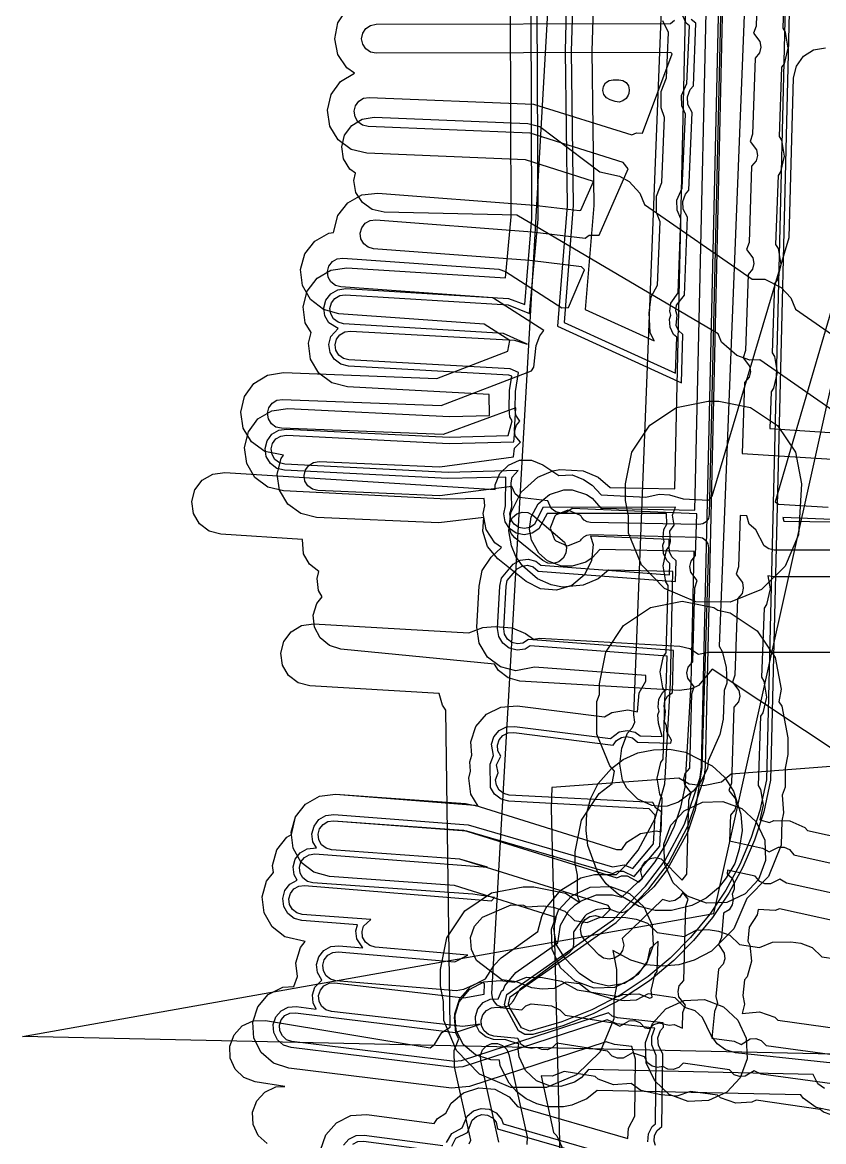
# Model space of a CAD drawing. Header units: metres. Extents: x -3943 to -3664, y 4962 to 6622.
# Drawn here: x -3847 to -3808.2, y 4997.7 to 5051.8 of the extents above; entities that cross this region are included whole.
import ezdxf

# ---------------------------------------------------------------- set-up
doc = ezdxf.new("R2010")
doc.units = ezdxf.units.M
for name, color, linetype in [('AI_GREENING_ALLOWED_ZONE', 4, 'Continuous'), ('AI_GREENING_EXCLUSIONS', 1, 'Continuous'), ('AI_GREENING_LAWN', 82, 'Continuous')]:
    doc.layers.add(name, color=color, linetype=linetype)

msp = doc.modelspace()

# ---------------------------------------------------------------- linework, layer by layer
at = {"layer": 'AI_GREENING_ALLOWED_ZONE'}
msp.add_lwpolyline([(-3818.523, 5048.032), (-3818.698, 5048.13), (-3818.821, 5048.289), (-3818.871, 5048.483), (-3818.841, 5048.681), (-3818.735, 5048.852), (-3818.571, 5048.967), (-3818.374, 5049.009), (-3818.091, 5049.01), (-3817.902, 5048.974), (-3817.741, 5048.87), (-3817.631, 5048.712), (-3817.589, 5048.525), (-3817.62, 5048.335), (-3817.65, 5048.254), (-3817.749, 5048.092), (-3817.9, 5047.979), (-3818.082, 5047.93), (-3818.27, 5047.952), (-3818.523, 5048.032)], close=True, dxfattribs=at)
at = {"layer": 'AI_GREENING_EXCLUSIONS'}
for points in [[(-3808.536, 5106.639), (-3810.753, 5015.139), (-3811.082, 5013.596), (-3811.524, 5012.23), (-3812.089, 5010.918), (-3812.773, 5009.667), (-3813.572, 5008.485), (-3814.479, 5007.381), (-3815.441, 5006.407), (-3816.612, 5005.429), (-3817.936, 5004.564), (-3819.335, 5003.836), (-3820.8, 5003.249), (-3822.251, 5002.824), (-3822.654, 5002.827), (-3822.951, 5003.01), (-3823.633, 5004.265), (-3823.519, 5004.759), (-3818.357, 5008.4), (-3816.801, 5010.001), (-3815.867, 5011.23), (-3815.867, 5011.23), (-3814.921, 5013.011), (-3814.164, 5015.266), (-3814.098, 5015.791), (-3812.051, 5106.153)], [(-3808.736, 5106.644), (-3810.953, 5015.144), (-3811.272, 5013.657), (-3811.691, 5012.353), (-3812.244, 5011.056), (-3812.915, 5009.818), (-3813.699, 5008.649), (-3814.621, 5007.521), (-3815.618, 5006.515), (-3816.676, 5005.63), (-3818.029, 5004.741), (-3819.41, 5004.021), (-3820.856, 5003.441), (-3822.409, 5002.997), (-3822.807, 5003.148), (-3823.375, 5004.12), (-3823.435, 5004.294), (-3823.354, 5004.647), (-3818.23, 5008.244), (-3816.65, 5009.87), (-3816.65, 5009.87), (-3815.698, 5011.121), (-3814.737, 5012.931), (-3813.967, 5015.222), (-3813.899, 5015.776), (-3811.85, 5106.172)], [(-3807.782, 4999.134), (-3808.543, 4999.303), (-3809.183, 4999.75), (-3809.289, 4999.917), (-3819.14, 5000.13), (-3819.645, 4999.715), (-3820.368, 4999.412), (-3820.767, 4999.336), (-3821.529, 4999.34), (-3822.073, 4999.478), (-3822.578, 4999.718), (-3823.029, 5000.053), (-3823.407, 5000.472), (-3823.836, 5001.318), (-3823.868, 5001.582), (-3824.29, 5001.598), (-3825.032, 5001.842), (-3825.623, 5002.35), (-3825.975, 5003.047), (-3826.034, 5003.825), (-3825.79, 5004.566), (-3825.281, 5005.158), (-3824.578, 5005.506), (-3824.557, 5005.527), (-3824.129, 5006.188), (-3823.788, 5006.535), (-3822.01, 5007.812), (-3821.818, 5008.541), (-3821.629, 5008.938), (-3820.911, 5009.816), (-3819.932, 5010.4), (-3819.268, 5010.577), (-3818.208, 5010.565), (-3817.706, 5011.07), (-3817.166, 5011.754), (-3816.337, 5013.277), (-3815.869, 5014.958), (-3815.603, 5019.845), (-3815.481, 5025.216), (-3818.597, 5025.283), (-3819.102, 5024.868), (-3819.824, 5024.566), (-3820.816, 5024.473), (-3821.369, 5024.578), (-3822.035, 5024.871), (-3822.758, 5025.491), (-3823.074, 5025.956), (-3823.292, 5026.471), (-3823.42, 5027.191), (-3823.318, 5028.059), (-3822.83, 5029.058), (-3822.014, 5029.784), (-3821.291, 5030.086), (-3820.954, 5030.154), (-3819.824, 5030.086), (-3819.102, 5029.784), (-3818.51, 5029.282), (-3815.391, 5029.215), (-3813.655, 5106.001)], [(-3808.141, 5000.218), (-3808.461, 5000.442), (-3808.694, 5000.904), (-3819.564, 5001.139), (-3819.928, 5000.73), (-3820.24, 5000.525), (-3820.903, 5000.324), (-3821.41, 5000.333), (-3822.088, 5000.589), (-3822.62, 5001.09), (-3822.919, 5001.751), (-3822.966, 5002.114), (-3822.931, 5002.381), (-3822.976, 5002.384), (-3823.563, 5002.567), (-3824.169, 5002.591), (-3824.54, 5002.713), (-3824.836, 5002.967), (-3825.012, 5003.315), (-3825.041, 5003.704), (-3824.919, 5004.075), (-3824.665, 5004.371), (-3824.317, 5004.547), (-3823.916, 5004.564), (-3823.915, 5004.59), (-3823.768, 5004.927), (-3823.683, 5005.013), (-3823.621, 5005.181), (-3823.075, 5005.834), (-3821.047, 5007.262), (-3820.915, 5008.111), (-3820.528, 5008.788), (-3820.207, 5009.105), (-3819.922, 5009.303), (-3819.181, 5009.581), (-3818.407, 5009.592), (-3817.948, 5009.468), (-3816.956, 5010.406), (-3816.346, 5011.179), (-3815.829, 5012.013), (-3815.409, 5012.901), (-3815.091, 5013.832), (-3814.879, 5014.8), (-3814.603, 5019.812), (-3814.459, 5026.194), (-3819.02, 5026.292), (-3819.385, 5025.883), (-3819.696, 5025.678), (-3820.36, 5025.478), (-3820.866, 5025.486), (-3821.545, 5025.743), (-3821.971, 5026.108), (-3822.329, 5026.741), (-3822.423, 5027.268), (-3822.338, 5027.862), (-3822.001, 5028.499), (-3821.455, 5028.955), (-3820.756, 5029.174), (-3820.36, 5029.174), (-3819.661, 5028.955), (-3819.385, 5028.769), (-3818.976, 5028.292), (-3814.414, 5028.193), (-3812.652, 5106.096)], [(-3811.811, 5057.839), (-3813.239, 5021.61), (-3813.089, 5021.349), (-3812.895, 5020.597), (-3812.868, 5019.817), (-3812.996, 5019.476), (-3813.04, 5018.081), (-3813.21, 5017.335), (-3813.773, 5016.061), (-3813.805, 5015.699), (-3814.166, 5015.008), (-3814.492, 5014.604), (-3815.206, 5014.07), (-3815.76, 5013.878), (-3816.097, 5013.858), (-3816.097, 5013.858), (-3816.503, 5013.91), (-3817.183, 5014.21), (-3817.707, 5014.738), (-3817.915, 5015.136), (-3818.049, 5015.904), (-3817.947, 5016.675), (-3817.679, 5017.408), (-3817.433, 5017.676), (-3817.316, 5017.94), (-3817.373, 5018.299), (-3815.801, 5058.169)], [(-3811.811, 5057.839), (-3813.239, 5021.61), (-3813.089, 5021.349), (-3812.895, 5020.597), (-3812.868, 5019.817), (-3812.996, 5019.476), (-3813.04, 5018.081), (-3813.21, 5017.335), (-3813.773, 5016.061), (-3813.805, 5015.699), (-3814.166, 5015.008), (-3814.492, 5014.604), (-3815.206, 5014.07), (-3815.76, 5013.878), (-3816.097, 5013.858), (-3816.097, 5013.858), (-3816.503, 5013.91), (-3817.183, 5014.21), (-3817.707, 5014.738), (-3817.915, 5015.136), (-3818.049, 5015.904), (-3817.947, 5016.675), (-3817.679, 5017.408), (-3817.433, 5017.676), (-3817.316, 5017.94), (-3817.373, 5018.299), (-3815.801, 5058.169)], [(-3811.333, 5055.286), (-3811.453, 5051.604), (-3811.573, 5051.256), (-3811.266, 5050.85), (-3811.221, 5050.581), (-3811.283, 5050.315), (-3811.504, 5050.055), (-3811.624, 5046.372), (-3811.744, 5046.025), (-3811.436, 5045.619), (-3811.392, 5045.349), (-3811.454, 5045.083), (-3811.674, 5044.823), (-3811.794, 5041.141), (-3811.914, 5040.793), (-3811.607, 5040.387), (-3811.562, 5040.118), (-3811.624, 5039.852), (-3811.845, 5039.591), (-3811.965, 5035.909), (-3812.085, 5035.562), (-3811.777, 5035.155), (-3811.733, 5034.886), (-3811.795, 5034.62), (-3812.015, 5034.36), (-3812.127, 5030.928), (-3801.647, 5030.269)], [(-3810.056, 5054.562), (-3810.168, 5051.5), (-3810.049, 5051.308), (-3809.922, 5050.538), (-3810.099, 5049.778), (-3810.217, 5049.613), (-3810.339, 5046.268), (-3810.22, 5046.077), (-3810.093, 5045.307), (-3810.27, 5044.547), (-3810.388, 5044.382), (-3810.509, 5041.036), (-3810.39, 5040.845), (-3810.263, 5040.075), (-3810.44, 5039.315), (-3810.558, 5039.15), (-3810.68, 5035.805), (-3810.561, 5035.614), (-3810.434, 5034.844), (-3810.611, 5034.084), (-3810.729, 5033.919), (-3810.787, 5032.147), (-3802.304, 5031.568)], [(-3825.334, 4997.537), (-3825.26, 4997.727), (-3826.049, 5001.274), (-3826.067, 5002.054), (-3825.846, 5002.624), (-3825.985, 5002.892), (-3826.053, 5003.669), (-3825.819, 5004.414), (-3825.318, 5005.012), (-3824.626, 5005.372), (-3823.848, 5005.44), (-3823.159, 5005.365), (-3822.571, 5005.596), (-3821.79, 5005.581), (-3820.866, 5005.416), (-3820.12, 5004.996), (-3818.112, 5004.665), (-3817.908, 5004.76), (-3817.128, 5004.79), (-3816.59, 5004.592), (-3816.478, 5004.629), (-3816.533, 5004.953), (-3816.359, 5005.713), (-3816.242, 5005.879), (-3816.201, 5007.347), (-3816.589, 5006.976), (-3816.724, 5006.364), (-3817.171, 5005.725), (-3817.829, 5005.305), (-3818.598, 5005.169), (-3819.36, 5005.338), (-3819.999, 5005.785), (-3820.691, 5006.507), (-3821.111, 5007.165), (-3821.246, 5007.934), (-3821.122, 5008.496), (-3826.042, 5010.032), (-3832.099, 5010.471), (-3832.851, 5010.678), (-3833.467, 5011.157), (-3833.853, 5011.836), (-3833.949, 5012.61), (-3833.742, 5013.363), (-3833.263, 5013.978), (-3832.584, 5014.364), (-3831.81, 5014.46), (-3825.071, 5013.919), (-3818.214, 5011.778), (-3817.957, 5011.782), (-3817.714, 5012.13), (-3817.056, 5012.55), (-3816.287, 5012.686), (-3816.053, 5012.634), (-3815.995, 5014.266), (-3816.115, 5014.457), (-3816.246, 5015.226), (-3816.072, 5015.987), (-3815.955, 5016.152), (-3815.852, 5019.403), (-3815.972, 5019.593), (-3816.102, 5020.363), (-3815.929, 5021.124), (-3815.811, 5021.289), (-3815.708, 5024.539), (-3815.828, 5024.73), (-3815.959, 5025.5), (-3815.785, 5026.26), (-3815.668, 5026.426), (-3815.658, 5026.772), (-3819.475, 5026.933), (-3819.345, 5026.522), (-3819.412, 5025.744), (-3819.772, 5025.052), (-3820.369, 5024.55), (-3821.113, 5024.314), (-3821.891, 5024.382), (-3822.583, 5024.742), (-3823.949, 5025.836), (-3824.451, 5026.433), (-3824.686, 5027.177), (-3824.628, 5027.842), (-3826.812, 5027.578), (-3832.722, 5027.84), (-3833.479, 5028.026), (-3834.108, 5028.488), (-3834.513, 5029.155), (-3834.631, 5029.926), (-3834.445, 5030.684), (-3834.328, 5030.843), (-3835.237, 5031.031), (-3835.868, 5031.489), (-3836.276, 5032.155), (-3836.398, 5032.925), (-3836.217, 5033.684), (-3835.758, 5034.316), (-3835.093, 5034.724), (-3834.322, 5034.846), (-3826.913, 5034.558), (-3823.468, 5035.883), (-3823.37, 5036.39), (-3824.612, 5037.187), (-3831.644, 5037.69), (-3832.397, 5037.896), (-3833.013, 5038.375), (-3833.399, 5039.053), (-3833.497, 5039.827), (-3833.29, 5040.58), (-3832.812, 5041.196), (-3832.133, 5041.582), (-3831.898, 5041.612), (-3831.696, 5042.436), (-3831.215, 5043.05), (-3830.535, 5043.433), (-3829.76, 5043.526), (-3822.187, 5042.948), (-3820.004, 5042.69), (-3819.937, 5042.704), (-3819.331, 5044.092), (-3822.613, 5045.131), (-3830.29, 5045.453), (-3831.048, 5045.637), (-3831.678, 5046.098), (-3832.084, 5046.764), (-3832.204, 5047.535), (-3832.02, 5048.293), (-3831.56, 5048.923), (-3830.889, 5049.33), (-3831.258, 5049.577), (-3831.692, 5050.226), (-3831.844, 5050.992), (-3831.692, 5051.757), (-3831.258, 5052.406)], [(-3832.533, 4997.239), (-3832.283, 4997.978), (-3831.768, 4998.565), (-3831.068, 4998.91), (-3830.29, 4998.962), (-3827.037, 4998.534), (-3826.875, 4998.764), (-3826.463, 4999.025), (-3826.214, 4999.506), (-3825.618, 5000.01), (-3824.874, 5000.246), (-3824.097, 5000.18), (-3823.403, 4999.821), (-3823, 4999.343), (-3817.662, 4997.801), (-3817.623, 4998.303), (-3817.327, 4998.886), (-3817.289, 5001.635), (-3817.476, 5002.253), (-3818.301, 5002.345), (-3818.707, 5002.476), (-3825.332, 5000.319), (-3826.195, 5000.235), (-3834.074, 5001.205), (-3834.815, 5001.449), (-3835.406, 5001.959), (-3835.758, 5002.656), (-3835.815, 5003.434), (-3835.571, 5004.175), (-3835.061, 5004.766), (-3834.364, 5005.117), (-3833.823, 5005.157), (-3833.649, 5005.64), (-3833.723, 5006.295), (-3833.508, 5007.045), (-3833.284, 5007.326), (-3834.268, 5007.554), (-3834.882, 5008.036), (-3835.265, 5008.716), (-3835.358, 5009.49), (-3835.148, 5010.242), (-3834.811, 5010.671), (-3834.853, 5011.003), (-3834.648, 5011.756), (-3834.169, 5012.373), (-3833.936, 5012.506), (-3833.742, 5013.363), (-3833.263, 5013.978), (-3832.584, 5014.364), (-3831.81, 5014.46), (-3825.522, 5014.005), (-3824.909, 5013.873), (-3825.252, 5014.457), (-3825.358, 5015.231), (-3825.272, 5015.559), (-3825.313, 5016.011), (-3825.212, 5016.337), (-3825.258, 5016.99), (-3825.011, 5017.73), (-3824.5, 5018.32), (-3823.802, 5018.669), (-3823.023, 5018.724), (-3818.789, 5018.19), (-3818.433, 5018.412), (-3817.663, 5018.541), (-3817.193, 5018.432), (-3817.107, 5019.355), (-3816.792, 5019.927), (-3816.784, 5020.201), (-3822.18, 5020.604), (-3823.075, 5020.421), (-3823.831, 5020.614), (-3824.456, 5021.082), (-3824.854, 5021.753), (-3824.964, 5022.526), (-3824.853, 5024.52), (-3824.708, 5025.271), (-3824.28, 5025.923), (-3823.782, 5026.387), (-3824.098, 5026.604), (-3824.523, 5027.259), (-3824.665, 5028.026), (-3824.586, 5028.399), (-3824.61, 5028.761), (-3826.425, 5028.717), (-3834.322, 5029.119), (-3835.079, 5029.31), (-3835.705, 5029.776), (-3836.105, 5030.446), (-3836.218, 5031.218), (-3836.027, 5031.975), (-3835.561, 5032.601), (-3834.891, 5033.001), (-3834.119, 5033.114), (-3826.3, 5032.716), (-3824.363, 5032.77), (-3824.365, 5033.778), (-3831.236, 5034.157), (-3831.991, 5034.351), (-3832.615, 5034.82), (-3833.012, 5035.492), (-3833.122, 5036.264), (-3832.99, 5036.777), (-3833.269, 5037.256), (-3833.374, 5038.029), (-3833.175, 5038.784), (-3832.703, 5039.405), (-3832.029, 5039.798), (-3831.255, 5039.903), (-3823.584, 5039.43), (-3823.304, 5042.372), (-3823.346, 5052.441)], [(-3816.69, 4997.644), (-3816.66, 4998.033), (-3816.483, 4998.381), (-3816.325, 4998.517), (-3816.283, 5001.81), (-3816.496, 5002.331), (-3816.496, 5002.727), (-3816.348, 5003.132), (-3818.19, 5003.339), (-3818.663, 5003.543), (-3825.641, 5001.27), (-3826.073, 5001.228), (-3833.952, 5002.197), (-3834.323, 5002.32), (-3834.618, 5002.574), (-3834.794, 5002.923), (-3834.823, 5003.312), (-3834.7, 5003.683), (-3834.446, 5003.978), (-3834.097, 5004.154), (-3833.708, 5004.182), (-3832.74, 5004.063), (-3832.892, 5004.359), (-3832.924, 5004.748), (-3832.805, 5005.119), (-3832.467, 5005.461), (-3832.683, 5005.824), (-3832.727, 5006.211), (-3832.619, 5006.586), (-3832.376, 5006.891), (-3832.034, 5007.08), (-3831.647, 5007.124), (-3830.491, 5007.027), (-3830.782, 5007.452), (-3830.825, 5007.839), (-3830.74, 5008.135), (-3833.44, 5008.341), (-3833.816, 5008.446), (-3834.123, 5008.687), (-3834.314, 5009.027), (-3834.361, 5009.414), (-3834.256, 5009.79), (-3834.015, 5010.097), (-3833.661, 5010.29), (-3833.807, 5010.546), (-3833.856, 5010.933), (-3833.753, 5011.309), (-3833.514, 5011.617), (-3833.175, 5011.811), (-3832.736, 5011.856), (-3832.903, 5012.151), (-3832.952, 5012.538), (-3832.848, 5012.914), (-3832.608, 5013.222), (-3832.269, 5013.415), (-3831.882, 5013.463), (-3825.388, 5012.97), (-3818.398, 5010.939), (-3817.84, 5011.03), (-3817.416, 5010.857), (-3816.412, 5012.055), (-3816.335, 5013.431), (-3816.635, 5013.751), (-3823.421, 5014.113), (-3823.799, 5014.212), (-3824.11, 5014.448), (-3824.307, 5014.784), (-3824.319, 5015.905), (-3824.163, 5016.326), (-3824.266, 5016.865), (-3824.142, 5017.235), (-3823.887, 5017.53), (-3823.538, 5017.704), (-3823.149, 5017.732), (-3818.499, 5017.146), (-3818.079, 5017.477), (-3817.694, 5017.541), (-3817.314, 5017.453), (-3817.059, 5017.271), (-3815.995, 5017.239), (-3816.183, 5017.896), (-3816.207, 5018.285), (-3816.142, 5018.474), (-3816.197, 5018.665), (-3816.154, 5019.052), (-3815.966, 5019.394), (-3815.803, 5019.524), (-3815.757, 5021.127), (-3822.386, 5021.622), (-3822.635, 5021.475), (-3823.021, 5021.419), (-3823.399, 5021.516), (-3823.711, 5021.75), (-3823.91, 5022.085), (-3823.966, 5022.472), (-3823.853, 5024.513), (-3823.781, 5024.896), (-3823.215, 5025.581), (-3822.876, 5025.773), (-3822.488, 5025.821), (-3822.112, 5025.717), (-3821.865, 5025.524), (-3815.64, 5025.066), (-3815.623, 5025.618), (-3815.772, 5025.75), (-3815.943, 5026.101), (-3815.966, 5026.491), (-3815.901, 5026.679), (-3815.956, 5026.87), (-3815.912, 5027.258), (-3815.768, 5027.52), (-3815.785, 5028.031), (-3821.568, 5028.021), (-3821.968, 5027.283), (-3822.295, 5027.071), (-3822.679, 5027), (-3823.06, 5027.081), (-3823.382, 5027.302), (-3823.594, 5027.629), (-3823.666, 5028.013), (-3823.585, 5028.393), (-3823.558, 5029.791), (-3826.374, 5029.716), (-3834.271, 5030.118), (-3834.649, 5030.213), (-3834.962, 5030.446), (-3835.162, 5030.781), (-3835.219, 5031.168), (-3835.124, 5031.546), (-3834.891, 5031.859), (-3834.555, 5032.059), (-3834.169, 5032.115), (-3826.311, 5031.715), (-3823.452, 5031.794), (-3823.264, 5032.508), (-3823.37, 5032.703), (-3823.411, 5033.092), (-3823.391, 5033.98), (-3823.282, 5034.663), (-3823.426, 5034.727), (-3831.18, 5035.156), (-3831.558, 5035.253), (-3831.87, 5035.487), (-3832.069, 5035.823), (-3832.124, 5036.209), (-3832.027, 5036.587), (-3831.672, 5036.97), (-3832.127, 5037.244), (-3832.324, 5037.581), (-3832.376, 5037.968), (-3832.277, 5038.345), (-3832.04, 5038.656), (-3831.703, 5038.852), (-3831.317, 5038.905), (-3823.439, 5038.42), (-3822.65, 5038.133), (-3822.307, 5042.294), (-3822.346, 5052.44)], [(-3816.32, 4997.458), (-3816.392, 4997.68), (-3816.371, 4997.952), (-3816.248, 4998.196), (-3816.024, 4998.378), (-3815.961, 5001.899), (-3816.182, 5002.293), (-3816.202, 5002.667), (-3816.077, 5003.018), (-3815.928, 5003.192), (-3815.944, 5003.389), (-3818.156, 5003.637), (-3818.422, 5003.723), (-3818.601, 5003.878), (-3825.734, 5001.555), (-3826.036, 5001.526), (-3833.916, 5002.495), (-3834.175, 5002.581), (-3834.382, 5002.759), (-3834.505, 5003.003), (-3834.525, 5003.275), (-3834.439, 5003.535), (-3834.261, 5003.742), (-3834.017, 5003.865), (-3833.745, 5003.885), (-3826.02, 5002.934), (-3824.807, 5003.329), (-3825.651, 5003.21), (-3832.01, 5003.938), (-3832.27, 5004.022), (-3832.479, 5004.198), (-3832.603, 5004.441), (-3832.626, 5004.714), (-3832.542, 5004.974), (-3832.366, 5005.182), (-3832.123, 5005.307), (-3831.851, 5005.329), (-3825.593, 5004.612), (-3824.607, 5004.786), (-3824.593, 5005.295), (-3824.829, 5005.362), (-3825.611, 5005.003), (-3825.962, 5004.941), (-3831.789, 5005.43), (-3832.051, 5005.506), (-3832.265, 5005.676), (-3832.397, 5005.915), (-3832.428, 5006.186), (-3832.352, 5006.449), (-3832.182, 5006.662), (-3831.943, 5006.795), (-3831.672, 5006.825), (-3826.028, 5006.352), (-3825.397, 5006.669), (-3829.889, 5007.056), (-3830.151, 5007.132), (-3830.365, 5007.303), (-3830.496, 5007.542), (-3830.526, 5007.814), (-3830.45, 5008.076), (-3830.102, 5008.387), (-3833.417, 5008.64), (-3833.68, 5008.714), (-3833.895, 5008.882), (-3834.029, 5009.12), (-3834.062, 5009.391), (-3833.988, 5009.654), (-3833.82, 5009.869), (-3833.582, 5010.003), (-3833.311, 5010.036), (-3824.263, 5009.291), (-3824.118, 5009.462), (-3825.163, 5009.618), (-3832.907, 5010.164), (-3833.171, 5010.236), (-3833.387, 5010.403), (-3833.522, 5010.641), (-3833.556, 5010.912), (-3833.484, 5011.175), (-3833.317, 5011.391), (-3833.08, 5011.526), (-3832.809, 5011.561), (-3824.448, 5010.927), (-3825.791, 5011.317), (-3832.005, 5011.768), (-3832.268, 5011.84), (-3832.484, 5012.008), (-3832.619, 5012.245), (-3832.652, 5012.516), (-3832.58, 5012.78), (-3832.412, 5012.995), (-3832.175, 5013.13), (-3831.904, 5013.164), (-3825.471, 5012.682), (-3818.383, 5010.623), (-3818.161, 5010.724), (-3817.888, 5010.734), (-3817.353, 5010.466), (-3816.118, 5011.939), (-3816.025, 5013.599), (-3816.31, 5013.78), (-3816.453, 5014.045), (-3823.403, 5014.413), (-3823.668, 5014.482), (-3823.885, 5014.647), (-3824.023, 5014.882), (-3824.06, 5015.153), (-3823.937, 5015.489), (-3824.021, 5015.874), (-3823.807, 5016.294), (-3823.949, 5016.555), (-3823.968, 5016.827), (-3823.882, 5017.087), (-3823.703, 5017.293), (-3823.459, 5017.415), (-3823.186, 5017.434), (-3818.364, 5016.826), (-3818.204, 5017.052), (-3817.972, 5017.197), (-3817.703, 5017.242), (-3817.437, 5017.18), (-3817.186, 5016.975), (-3815.577, 5016.925), (-3815.552, 5017.074), (-3815.771, 5017.466), (-3815.791, 5017.763), (-3815.893, 5017.972), (-3815.833, 5018.466), (-3815.898, 5018.69), (-3815.868, 5018.962), (-3815.736, 5019.201), (-3815.507, 5019.376), (-3815.449, 5021.405), (-3822.475, 5021.93), (-3822.735, 5021.758), (-3823.005, 5021.719), (-3823.27, 5021.786), (-3823.488, 5021.95), (-3823.627, 5022.185), (-3823.666, 5022.455), (-3823.553, 5024.516), (-3823.503, 5024.784), (-3823.019, 5025.354), (-3822.781, 5025.488), (-3822.51, 5025.522), (-3822.247, 5025.449), (-3822.005, 5025.234), (-3815.349, 5024.744), (-3815.32, 5025.747), (-3815.533, 5025.932), (-3815.652, 5026.177), (-3815.669, 5026.45), (-3815.592, 5026.671), (-3815.626, 5027.167), (-3815.425, 5027.462), (-3815.494, 5027.955), (-3815.351, 5028.331), (-3821.778, 5028.321), (-3822.177, 5027.498), (-3822.406, 5027.35), (-3822.675, 5027.3), (-3822.942, 5027.357), (-3823.167, 5027.511), (-3823.316, 5027.74), (-3823.366, 5028.009), (-3823.276, 5028.352), (-3823.311, 5029.519), (-3823.258, 5029.787), (-3822.975, 5030.107), (-3826.359, 5030.015), (-3834.256, 5030.418), (-3834.521, 5030.484), (-3834.74, 5030.647), (-3834.88, 5030.882), (-3834.919, 5031.152), (-3834.853, 5031.417), (-3834.689, 5031.636), (-3834.455, 5031.776), (-3834.185, 5031.816), (-3826.315, 5031.415), (-3823.179, 5031.502), (-3823.127, 5032.044), (-3823.049, 5032.306), (-3822.89, 5032.501), (-3823.084, 5032.792), (-3823.112, 5033.064), (-3823.095, 5033.933), (-3822.949, 5034.843), (-3823.354, 5035.024), (-3831.164, 5035.455), (-3831.428, 5035.523), (-3831.647, 5035.687), (-3831.786, 5035.922), (-3831.824, 5036.193), (-3831.756, 5036.457), (-3831.592, 5036.676), (-3831.357, 5036.815), (-3831.087, 5036.853), (-3823.149, 5036.414), (-3822.533, 5036.213), (-3823.673, 5036.731), (-3831.421, 5037.208), (-3831.685, 5037.278), (-3831.903, 5037.443), (-3832.04, 5037.679), (-3832.077, 5037.95), (-3832.007, 5038.214), (-3831.842, 5038.431), (-3831.606, 5038.569), (-3831.335, 5038.605), (-3823.458, 5038.12), (-3822.416, 5037.698), (-3822.008, 5042.271), (-3822.046, 5052.44)], [(-3820.646, 5052.439), (-3820.697, 5050.395), (-3820.605, 5042.915), (-3821.06, 5037.081), (-3815.064, 5034.355), (-3814.994, 5036.689), (-3815.208, 5036.874), (-3815.327, 5037.119), (-3815.267, 5037.613), (-3815.332, 5037.837), (-3815.301, 5038.109), (-3814.917, 5038.596), (-3814.77, 5042.368), (-3814.979, 5042.75), (-3814.999, 5043.125), (-3814.873, 5043.475), (-3814.713, 5043.661), (-3814.548, 5047.423), (-3814.757, 5047.805), (-3814.776, 5048.179), (-3814.651, 5048.529), (-3814.491, 5048.716), (-3814.378, 5051.736), (-3814.589, 5051.924)], [(-3820.346, 5052.438), (-3820.397, 5050.395), (-3820.305, 5042.917), (-3820.745, 5037.267), (-3815.35, 5034.814), (-3815.298, 5036.56), (-3815.447, 5036.692), (-3815.618, 5037.043), (-3815.641, 5037.433), (-3815.576, 5037.621), (-3815.631, 5037.812), (-3815.587, 5038.2), (-3815.232, 5038.697), (-3815.093, 5042.287), (-3815.273, 5042.691), (-3815.293, 5043.184), (-3815.026, 5043.764), (-3814.871, 5047.341), (-3815.051, 5047.746), (-3815.07, 5048.239), (-3814.804, 5048.819), (-3814.684, 5051.612), (-3814.831, 5051.746), (-3814.997, 5052.099)], [(-3819.346, 5052.437), (-3819.396, 5050.398), (-3819.305, 5042.923), (-3819.724, 5037.902), (-3816.388, 5036.385), (-3816.585, 5036.79), (-3816.627, 5037.728), (-3816.54, 5038.503), (-3816.224, 5039.075), (-3816.102, 5042.131), (-3816.273, 5042.59), (-3816.273, 5043.382), (-3816.018, 5044.042), (-3815.88, 5047.186), (-3816.051, 5047.645), (-3816.051, 5048.437), (-3815.796, 5049.096), (-3815.699, 5051.288), (-3815.967, 5051.86)], [(-3807.773, 5000.444), (-3811.213, 5000.918), (-3811.546, 5001.073), (-3811.982, 5000.81), (-3812.255, 5000.794), (-3812.513, 5000.883), (-3812.748, 5001.129), (-3814.977, 5001.447), (-3815.201, 5001.229), (-3815.46, 5001.142), (-3815.733, 5001.161), (-3815.966, 5001.277), (-3816.222, 5001.237), (-3816.488, 5001.302), (-3816.708, 5001.463), (-3816.857, 5001.745), (-3817.443, 5001.948), (-3817.884, 5001.694), (-3818.157, 5001.683), (-3818.414, 5001.777), (-3818.644, 5002.028), (-3821.09, 5002.416), (-3821.301, 5002.195), (-3821.555, 5002.095), (-3821.828, 5002.1), (-3822.067, 5002.205), (-3822.321, 5002.153), (-3822.589, 5002.205), (-3822.817, 5002.355), (-3822.98, 5002.63), (-3824.141, 5002.756), (-3824.402, 5002.838), (-3824.611, 5003.014), (-3824.737, 5003.256), (-3824.761, 5003.528), (-3824.679, 5003.789), (-3824.504, 5003.998), (-3824.261, 5004.124), (-3823.989, 5004.148), (-3822.797, 5004.018), (-3822.596, 5004.216), (-3822.342, 5004.316), (-3821.357, 5004.212), (-3820.951, 5004.029), (-3820.699, 5003.772), (-3818.376, 5003.403), (-3818.046, 5003.241), (-3817.605, 5003.495), (-3817.332, 5003.506), (-3817.075, 5003.412), (-3816.845, 5003.161), (-3816.607, 5003.123), (-3816.397, 5003.311), (-3816.138, 5003.398), (-3815.656, 5003.276), (-3815.425, 5003.312), (-3815.018, 5003.143), (-3814.997, 5003.894), (-3814.878, 5004.242), (-3815.188, 5004.647), (-3815.233, 5004.916), (-3815.173, 5005.183), (-3814.954, 5005.444), (-3814.853, 5009.031), (-3814.735, 5009.379), (-3814.993, 5009.702), (-3815.154, 5009.459), (-3815.384, 5009.312), (-3815.653, 5009.264), (-3815.976, 5009.363), (-3817.94, 5007.481), (-3817.855, 5007.154), (-3817.914, 5006.887), (-3818.071, 5006.664), (-3818.301, 5006.517), (-3818.57, 5006.469), (-3818.837, 5006.528), (-3819.061, 5006.685), (-3819.752, 5007.407), (-3819.899, 5007.637), (-3819.947, 5007.906), (-3819.888, 5008.173), (-3819.731, 5008.396), (-3819.501, 5008.543), (-3819.232, 5008.591), (-3818.909, 5008.492), (-3818.495, 5008.888), (-3818.611, 5009.074), (-3825.798, 5011.318), (-3832.005, 5011.768), (-3832.268, 5011.84), (-3832.484, 5012.008), (-3832.619, 5012.245), (-3832.652, 5012.516), (-3832.58, 5012.78), (-3832.412, 5012.995), (-3832.175, 5013.13), (-3831.904, 5013.164), (-3825.616, 5012.708), (-3818.193, 5010.41), (-3817.969, 5010.507), (-3817.696, 5010.511), (-3817.122, 5010.204), (-3816.945, 5010.374), (-3817.03, 5010.701), (-3816.971, 5010.968), (-3816.814, 5011.191), (-3816.584, 5011.338), (-3816.315, 5011.386), (-3816.048, 5011.327), (-3815.035, 5010.295), (-3814.81, 5010.58), (-3814.71, 5014.168), (-3814.591, 5014.516), (-3814.901, 5014.92), (-3814.946, 5015.19), (-3814.886, 5015.456), (-3814.667, 5015.717), (-3814.566, 5019.304), (-3814.448, 5019.652), (-3814.757, 5020.057), (-3814.803, 5020.326), (-3814.742, 5020.593), (-3814.523, 5020.854), (-3814.423, 5024.441), (-3814.304, 5024.789), (-3814.614, 5025.194), (-3814.659, 5025.463), (-3814.599, 5025.729), (-3814.38, 5025.991), (-3814.323, 5028.016), (-3820.35, 5028.271), (-3820.616, 5028.086), (-3820.886, 5028.044), (-3821.151, 5028.108), (-3821.371, 5028.27), (-3821.535, 5028.645), (-3822.905, 5028.805), (-3823.12, 5028.973), (-3823.269, 5029.339), (-3826.754, 5028.877), (-3832.664, 5029.138), (-3832.929, 5029.204), (-3833.149, 5029.365), (-3833.291, 5029.599), (-3833.332, 5029.869), (-3833.267, 5030.134), (-3833.106, 5030.354), (-3832.872, 5030.496), (-3832.602, 5030.537), (-3826.755, 5030.278), (-3823.187, 5030.763), (-3823.139, 5031.189), (-3822.858, 5031.472), (-3823.108, 5031.79), (-3823.147, 5032.06), (-3823.089, 5033.136), (-3826.597, 5031.843), (-3834.427, 5032.148), (-3834.693, 5032.212), (-3834.914, 5032.372), (-3835.057, 5032.605), (-3835.099, 5032.875), (-3835.036, 5033.14), (-3834.875, 5033.361), (-3834.642, 5033.504), (-3834.373, 5033.547), (-3826.696, 5033.248), (-3822.326, 5034.929), (-3822.212, 5035.106), (-3822.1, 5036.154), (-3821.915, 5036.621), (-3821.724, 5036.879), (-3824.189, 5038.46), (-3831.552, 5038.987), (-3831.815, 5039.059), (-3832.031, 5039.226), (-3832.166, 5039.464), (-3832.2, 5039.735), (-3832.128, 5039.998), (-3831.96, 5040.214), (-3831.723, 5040.349), (-3831.452, 5040.383), (-3823.912, 5039.844), (-3823.584, 5039.735), (-3820.849, 5037.981), (-3820.53, 5037.995), (-3819.764, 5039.812), (-3819.898, 5039.959), (-3822.407, 5040.257), (-3829.966, 5040.834), (-3830.229, 5040.908), (-3830.443, 5041.076), (-3830.577, 5041.314), (-3830.61, 5041.585), (-3830.537, 5041.848), (-3830.368, 5042.063), (-3830.13, 5042.197), (-3829.859, 5042.23), (-3822.286, 5041.651), (-3819.733, 5041.349), (-3819.53, 5041.485), (-3819.045, 5041.497), (-3817.644, 5044.705), (-3817.895, 5045.001), (-3822.386, 5046.423), (-3830.235, 5046.752), (-3830.501, 5046.816), (-3830.721, 5046.977), (-3830.863, 5047.211), (-3830.905, 5047.481), (-3830.841, 5047.746), (-3830.68, 5047.967), (-3830.446, 5048.109), (-3830.177, 5048.151), (-3822.234, 5047.818), (-3817.473, 5046.336), (-3817.248, 5046.432), (-3816.946, 5046.423), (-3815.514, 5050.261), (-3815.586, 5050.322), (-3829.844, 5050.292), (-3830.112, 5050.345), (-3830.339, 5050.497), (-3830.491, 5050.724), (-3830.544, 5050.992), (-3830.491, 5051.259), (-3830.339, 5051.487), (-3830.112, 5051.638), (-3829.844, 5051.692), (-3815.593, 5051.722), (-3815.409, 5051.882)], [(-3806.848, 5016.036), (-3813.573, 5020.499), (-3814.238, 5019.714), (-3814.578, 5019.545), (-3815.158, 5019.465), (-3822.893, 5019.927), (-3823.46, 5020.075), (-3823.926, 5020.428), (-3824.11, 5020.742), (-3831.543, 5021.474), (-3832.103, 5021.644), (-3832.556, 5022.015), (-3832.831, 5022.532), (-3832.889, 5023.114), (-3832.719, 5023.674), (-3832.455, 5023.996), (-3832.629, 5024.299), (-3832.704, 5024.88), (-3832.612, 5025.221), (-3833.07, 5025.573), (-3833.361, 5026.081), (-3833.407, 5026.773), (-3837.36, 5027.022), (-3837.926, 5027.172), (-3838.391, 5027.527), (-3838.685, 5028.033), (-3838.763, 5028.613), (-3838.763, 5028.613), (-3838.612, 5029.179), (-3838.257, 5029.644), (-3837.751, 5029.938), (-3837.171, 5030.016), (-3824.076, 5029.19), (-3824.077, 5029.417), (-3823.855, 5029.958), (-3823.443, 5030.374), (-3822.904, 5030.6), (-3822.318, 5030.603), (-3821.777, 5030.381), (-3821.005, 5029.87), (-3820.352, 5029.901), (-3819.81, 5029.68), (-3819.394, 5029.404), (-3818.955, 5028.937), (-3816.785, 5028.825), (-3816.14, 5028.958), (-3815.64, 5028.938), (-3814.976, 5028.733), (-3813.763, 5028.67), (-3813.585, 5028.87), (-3809.86, 5041.377), (-3809.637, 5049.092), (-3809.506, 5049.663), (-3809.167, 5050.14), (-3808.671, 5050.451), (-3808.094, 5050.548)], [(-3805.652, 5031.558), (-3811.28, 5035.458), (-3811.757, 5035.445), (-3812.394, 5035.675), (-3813.136, 5036.322), (-3813.295, 5036.726), (-3823.04, 5042.46), (-3829.457, 5042.603), (-3830.029, 5042.73), (-3830.508, 5043.066), (-3830.822, 5043.56), (-3830.923, 5044.136), (-3830.846, 5044.486), (-3831.11, 5044.678), (-3831.414, 5045.178), (-3831.505, 5045.756), (-3831.367, 5046.325), (-3831.022, 5046.798), (-3830.522, 5047.103), (-3829.944, 5047.193), (-3822.496, 5046.884), (-3821.927, 5046.746), (-3819.02, 5044.557), (-3818.059, 5044.343), (-3817.599, 5044.086), (-3817.087, 5043.522), (-3816.859, 5042.975), (-3811.649, 5039.364), (-3811.032, 5039.366), (-3810.24, 5038.957), (-3809.768, 5038.456), (-3809.553, 5037.911), (-3806.011, 5035.456)], [(-3806.867, 5041.094), (-3810.536, 5028.597), (-3810.372, 5028.478), (-3807.966, 5028.335)], [(-3806.611, 5026.26), (-3810.576, 5026.26), (-3810.844, 5026.313), (-3811.071, 5026.465), (-3811.459, 5027.234), (-3811.795, 5027.515), (-3811.902, 5027.914), (-3812.225, 5027.927), (-3812.306, 5025.446), (-3812.426, 5025.098), (-3812.118, 5024.692), (-3812.074, 5024.423), (-3812.136, 5024.157), (-3812.356, 5023.897), (-3812.476, 5020.214), (-3812.596, 5019.867), (-3812.289, 5019.461), (-3812.244, 5019.191), (-3812.306, 5018.925), (-3812.527, 5018.665), (-3812.647, 5014.983), (-3812.767, 5014.635), (-3812.459, 5014.229), (-3812.415, 5013.96), (-3812.477, 5013.694), (-3812.697, 5013.433), (-3812.737, 5012.199), (-3811.144, 5011.848), (-3810.824, 5011.666), (-3810.368, 5011.894), (-3810.095, 5011.889), (-3809.845, 5011.779), (-3809.63, 5011.515), (-3805.355, 5010.575)], [(-3802.65, 5027.522), (-3810.162, 5027.84), (-3810.117, 5027.66), (-3806.343, 5027.607)], [(-3806.611, 5024.96), (-3810.576, 5024.96), (-3810.88, 5025.021), (-3810.775, 5024.38), (-3810.952, 5023.62), (-3811.07, 5023.455), (-3811.191, 5020.11), (-3811.072, 5019.919), (-3810.945, 5019.149), (-3811.122, 5018.389), (-3811.24, 5018.224), (-3811.362, 5014.878), (-3811.243, 5014.687), (-3811.116, 5013.917), (-3811.281, 5013.209), (-3810.806, 5013.092), (-3810.596, 5013.174), (-3809.816, 5013.158), (-3809.101, 5012.845), (-3808.961, 5012.699), (-3805.017, 5011.819)], [(-3835.117, 4997.555), (-3835.548, 4997.951), (-3835.795, 4998.482), (-3835.819, 4999.067), (-3835.618, 4999.617), (-3835.222, 5000.048), (-3834.691, 5000.294), (-3834.269, 5000.312), (-3835.692, 5000.547), (-3836.24, 5000.754), (-3836.667, 5001.154), (-3836.908, 5001.687), (-3836.927, 5002.272), (-3836.721, 5002.82), (-3836.32, 5003.247), (-3835.787, 5003.488), (-3835.202, 5003.507), (-3827.23, 5002.186), (-3827.013, 5002.353), (-3826.667, 5002.921), (-3826.257, 5003.191), (-3826.473, 5018.522), (-3826.633, 5018.754), (-3826.787, 5019.331), (-3833.046, 5019.692), (-3833.612, 5019.839), (-3834.08, 5020.191), (-3834.376, 5020.696), (-3834.457, 5021.276), (-3834.31, 5021.842), (-3833.958, 5022.309), (-3833.453, 5022.606), (-3832.873, 5022.687), (-3825.351, 5022.253), (-3824.673, 5022.515), (-3824.089, 5022.563), (-3823.255, 5022.491), (-3822.617, 5022.224), (-3822.231, 5021.954), (-3821.913, 5021.998), (-3815.148, 5021.607), (-3814.666, 5021.497), (-3814.247, 5021.22), (-3813.752, 5021.318), (-3806.337, 5021.318)], [(-3805.742, 5015.946), (-3812.656, 5015.425), (-3813.134, 5015.034), (-3814.006, 5014.853), (-3814.688, 5014.944), (-3815.199, 5015.233), (-3821.337, 5014.77), (-3821.365, 5013.779), (-3820.902, 4995.041)], [(-3805.704, 5009.218), (-3809.979, 5010.158), (-3810.299, 5010.34), (-3810.755, 5010.112), (-3811.028, 5010.118), (-3811.278, 5010.227), (-3811.493, 5010.492), (-3812.832, 5010.786), (-3812.85, 5010.596), (-3812.619, 5010.386), (-3812.515, 5010.133), (-3812.516, 5009.86), (-3812.616, 5009.62), (-3812.56, 5009.366), (-3812.608, 5009.097), (-3812.755, 5008.867), (-3813.027, 5008.7), (-3813.136, 5007.53), (-3813.276, 5007.19), (-3812.994, 5006.766), (-3812.966, 5006.495), (-3813.044, 5006.233), (-3813.279, 5005.987), (-3813.402, 5004.662), (-3813.319, 5004.333), (-3813.47, 5003.94), (-3813.589, 5002.658), (-3812.508, 5002.509), (-3812.175, 5002.353), (-3811.739, 5002.617), (-3811.466, 5002.633), (-3811.208, 5002.544), (-3810.972, 5002.298), (-3807.532, 5001.824)], [(-3804.54, 5001.104), (-3812.445, 5001.949), (-3812.931, 5002.086), (-3813.343, 5002.376), (-3813.636, 5002.787), (-3814.055, 5003.651), (-3814.408, 5003.969), (-3814.898, 5004.143), (-3815.364, 5004.601), (-3816.677, 5004.792), (-3817.254, 5004.486), (-3817.839, 5004.456), (-3818.333, 5004.528), (-3819.49, 5004.88), (-3820.001, 5005.276), (-3820.146, 5005.297), (-3820.654, 5005.367), (-3820.654, 5005.367), (-3821.229, 5005.057), (-3821.813, 5005.022), (-3822.308, 5005.091), (-3823.055, 5005.372), (-3823.765, 5005.475), (-3824.978, 5006.408), (-3825.234, 5006.934), (-3825.269, 5007.518), (-3825.077, 5008.071), (-3824.688, 5008.509), (-3823.302, 5009.109), (-3822.717, 5009.081), (-3822.565, 5009.009), (-3821.761, 5009.053), (-3821.266, 5008.985), (-3820.713, 5008.793), (-3820.243, 5008.339), (-3819.623, 5008.252), (-3819, 5008.51), (-3817.757, 5008.486), (-3817.262, 5008.414), (-3816.711, 5008.218), (-3816.245, 5007.761), (-3814.932, 5007.57), (-3814.355, 5007.875), (-3813.77, 5007.906), (-3813.275, 5007.834), (-3812.724, 5007.638), (-3812.256, 5007.178), (-3811.283, 5007.033), (-3810.659, 5007.289), (-3809.779, 5007.316), (-3809.284, 5007.242), (-3808.733, 5007.045), (-3808.268, 5006.586), (-3806.956, 5006.392)], [(-3806.373, 5008.034), (-3810.317, 5008.914), (-3810.527, 5008.832), (-3811.354, 5008.869), (-3811.397, 5008.626), (-3811.785, 5008.017), (-3811.859, 5007.349), (-3811.752, 5007.15), (-3811.671, 5006.374), (-3811.894, 5005.626), (-3812.022, 5005.469), (-3812.091, 5004.719), (-3812.02, 5004.296), (-3812.122, 5003.848), (-3811.289, 5003.921), (-3810.551, 5003.666), (-3810.4, 5003.531), (-3807.295, 5003.091)], [(-3823.904, 4997.619), (-3824.78, 5001.556), (-3824.786, 5001.829), (-3824.687, 5002.084), (-3824.499, 5002.281), (-3824.249, 5002.392), (-3823.976, 5002.398), (-3823.721, 5002.299), (-3823.524, 5002.11), (-3823.414, 5001.86), (-3822.527, 4997.875), (-3822.557, 4997.508)], [(-3807.457, 4998.82), (-3808.194, 4999.076), (-3808.346, 4999.21), (-3811.45, 4999.65), (-3811.653, 4999.552), (-3812.432, 4999.506), (-3813.169, 4999.761), (-3813.321, 4999.896), (-3814.628, 5000.077), (-3815.293, 4999.853), (-3816.072, 4999.906), (-3817.036, 5000.123), (-3817.503, 5000.465), (-3818.361, 5000.399), (-3819.093, 5000.669), (-3819.242, 5000.807), (-3820.742, 5001.045), (-3821.326, 5000.816), (-3821.852, 5000.826), (-3821.257, 4998.093), (-3821.094, 4997.938), (-3820.779, 4997.224)], [(-3826.434, 4997.609), (-3826.185, 4998.04), (-3825.675, 4998.319), (-3825.433, 4998.882), (-3825.135, 4999.134), (-3824.763, 4999.252), (-3824.374, 4999.219), (-3824.027, 4999.04), (-3823.776, 4998.742), (-3823.7, 4998.504), (-3816.49, 4996.422)], [(-3826.173, 4997.431), (-3825.978, 4997.823), (-3825.428, 4998.093), (-3825.198, 4998.695), (-3824.99, 4998.871), (-3824.729, 4998.954), (-3824.457, 4998.931), (-3824.215, 4998.805), (-3824.039, 4998.597), (-3823.962, 4998.267), (-3816.013, 4995.972)], [(-3831.417, 4997.479), (-3831.159, 4997.772), (-3830.809, 4997.945), (-3830.42, 4997.97), (-3826.618, 4997.47)], [(-3830.977, 4997.534), (-3830.732, 4997.655), (-3830.459, 4997.673), (-3826.535, 4997.157)]]:
    msp.add_lwpolyline(points, dxfattribs=at)
for points in [[(-3813.493, 5008.677), (-3806.109, 5041.858), (-3806.8, 5009.866), (-3806.972, 5001.867), (-3846.963, 5002.731), (-3813.493, 5008.677)], [(-3810.422, 5032.288), (-3809.554, 5030.991), (-3809.25, 5029.46), (-3809.397, 5026.993), (-3810.044, 5025.484), (-3811.188, 5024.361), (-3812.71, 5023.741), (-3814.371, 5023.757), (-3815.88, 5024.404), (-3817.003, 5025.548), (-3817.623, 5027.07), (-3817.623, 5027.913), (-3817.772, 5028.663), (-3817.772, 5029.46), (-3817.468, 5030.996), (-3816.6, 5032.293), (-3815.303, 5033.161), (-3813.772, 5033.465), (-3813.25, 5033.46), (-3811.719, 5033.156), (-3810.422, 5032.288)], [(-3822.503, 5028.069), (-3822.26, 5027.943), (-3820.719, 5026.639), (-3820.637, 5026.379), (-3820.66, 5026.107), (-3820.786, 5025.865), (-3820.995, 5025.689), (-3821.256, 5025.606), (-3821.528, 5025.63), (-3821.77, 5025.756), (-3823.136, 5026.85), (-3823.312, 5027.059), (-3823.394, 5027.32), (-3823.37, 5027.592), (-3823.244, 5027.834), (-3823.035, 5028.01), (-3822.775, 5028.092), (-3822.503, 5028.069)], [(-3826.425, 5007.511), (-3825.557, 5008.808), (-3824.26, 5009.676), (-3822.729, 5009.98), (-3822.207, 5009.975), (-3820.676, 5009.671), (-3819.986, 5009.209), (-3820.105, 5009.533), (-3820.105, 5010.545), (-3820.215, 5011.101), (-3820.215, 5011.665), (-3819.911, 5013.196), (-3819.044, 5014.493), (-3818.419, 5014.977), (-3818.301, 5015.57), (-3818.54, 5015.83), (-3819.16, 5017.352), (-3819.16, 5018.936), (-3819.036, 5019.272), (-3819.036, 5019.785), (-3818.732, 5021.316), (-3817.864, 5022.613), (-3816.567, 5023.481), (-3815.036, 5023.785), (-3813.505, 5023.481), (-3813.306, 5023.347), (-3812.703, 5023.228), (-3811.406, 5022.36), (-3810.538, 5021.063), (-3810.234, 5019.532), (-3810.355, 5018.924), (-3810.215, 5018.715), (-3809.911, 5017.184), (-3809.911, 5016.378), (-3810.042, 5015.719), (-3810.042, 5014.794), (-3810.185, 5014.413), (-3810.126, 5013.556), (-3810.204, 5013.164), (-3810.237, 5011.988), (-3810.857, 5010.466), (-3811.902, 5009.401), (-3812.526, 5007.947), (-3813.606, 5006.867), (-3814.453, 5006.434), (-3815.192, 5006.204), (-3815.984, 5006.13), (-3816.776, 5006.204), (-3817.515, 5006.434), (-3818.39, 5006.896), (-3818.207, 5005.975), (-3818.207, 5005.169), (-3818.338, 5004.51), (-3818.338, 5003.585), (-3819.001, 5001.999), (-3820.145, 5000.876), (-3821.59, 5000.272), (-3823.328, 5000.272), (-3824.837, 5000.919), (-3825.96, 5002.063), (-3826.564, 5003.508), (-3826.58, 5004.428), (-3826.729, 5005.178), (-3826.729, 5005.98), (-3826.425, 5007.511)], [(-3812.134, 5012.702), (-3812.275, 5011.791), (-3812.491, 5011.101), (-3812.896, 5010.415), (-3813.28, 5009.926), (-3813.869, 5009.42), (-3814.558, 5009.071), (-3815.547, 5008.827), (-3816.343, 5008.831), (-3817.12, 5009.026), (-3818.109, 5009.595), (-3818.709, 5010.119), (-3819.132, 5010.705), (-3819.601, 5011.973), (-3819.677, 5012.692), (-3819.638, 5013.554), (-3819.46, 5014.255), (-3819.092, 5014.965), (-3818.458, 5015.699), (-3817.888, 5016.136), (-3817.174, 5016.458), (-3816.425, 5016.597), (-3815.644, 5016.631), (-3814.872, 5016.478), (-3813.576, 5015.828), (-3812.985, 5015.271), (-3812.546, 5014.593), (-3812.188, 5013.481), (-3812.134, 5012.702)], [(-3813.06, 5014.1), (-3812.143, 5013.759), (-3811.444, 5013.112), (-3811.035, 5012.23), (-3810.996, 5011.244), (-3811.337, 5010.327), (-3811.984, 5009.628), (-3812.866, 5009.219), (-3813.852, 5009.18), (-3814.769, 5009.521), (-3815.468, 5010.168), (-3815.877, 5011.05), (-3815.916, 5012.036), (-3815.575, 5012.953), (-3814.928, 5013.652), (-3814.046, 5014.061), (-3813.06, 5014.1)], [(-3818.505, 5009.99), (-3817.588, 5009.649), (-3816.889, 5009.002), (-3816.48, 5008.12), (-3816.44, 5007.134), (-3816.782, 5006.217), (-3817.429, 5005.518), (-3818.311, 5005.109), (-3819.297, 5005.07), (-3820.214, 5005.411), (-3820.913, 5006.058), (-3821.322, 5006.94), (-3821.361, 5007.926), (-3821.02, 5008.843), (-3820.373, 5009.542), (-3819.491, 5009.951), (-3818.505, 5009.99)], [(-3813.035, 5004.175), (-3812.336, 5003.528), (-3811.927, 5002.646), (-3811.888, 5001.66), (-3812.229, 5000.743), (-3812.876, 5000.044), (-3813.758, 4999.635), (-3814.744, 4999.596), (-3815.661, 4999.937), (-3816.36, 5000.584), (-3816.769, 5001.466), (-3816.808, 5002.452), (-3816.467, 5003.369), (-3815.82, 5004.068), (-3814.938, 5004.477), (-3813.952, 5004.516), (-3813.035, 5004.175)]]:
    msp.add_lwpolyline(points, close=True, dxfattribs=at)
at = {"layer": 'AI_GREENING_LAWN'}
msp.add_lwpolyline([(-3811.952, 5106.104), (-3813.719, 5027.977), (-3813.761, 5027.787), (-3813.873, 5027.627), (-3814.037, 5027.523), (-3814.229, 5027.489), (-3819.466, 5027.596), (-3819.632, 5027.628), (-3819.778, 5027.713), (-3819.887, 5027.843), (-3819.924, 5027.905), (-3819.948, 5027.935), (-3819.982, 5027.955), (-3820.512, 5028.175), (-3820.558, 5028.184), (-3820.603, 5028.175), (-3821.126, 5027.958), (-3821.165, 5027.933), (-3821.19, 5027.894), (-3821.407, 5027.371), (-3821.416, 5027.326), (-3821.408, 5027.281), (-3821.203, 5026.771), (-3821.178, 5026.732), (-3821.14, 5026.706), (-3820.622, 5026.478), (-3820.576, 5026.468), (-3820.531, 5026.476), (-3819.994, 5026.685), (-3819.961, 5026.704), (-3819.936, 5026.732), (-3819.905, 5026.78), (-3819.79, 5026.904), (-3819.641, 5026.983), (-3819.474, 5027.008), (-3814.247, 5026.89), (-3814.056, 5026.847), (-3813.896, 5026.734), (-3813.791, 5026.568), (-3813.759, 5026.375), (-3814.076, 5015.806), (-3814.082, 5015.743), (-3814.409, 5013.686), (-3814.43, 5013.603), (-3814.746, 5012.677), (-3814.78, 5012.6), (-3815.752, 5010.814), (-3815.799, 5010.743), (-3816.406, 5009.973), (-3816.462, 5009.913), (-3817.645, 5008.838), (-3817.799, 5008.742), (-3817.978, 5008.708), (-3818.156, 5008.74), (-3818.595, 5008.903), (-3818.704, 5008.918), (-3819.125, 5008.879), (-3819.211, 5008.855), (-3819.657, 5008.636), (-3819.75, 5008.557), (-3820.274, 5007.81), (-3820.29, 5007.777), (-3820.296, 5007.74), (-3820.293, 5007.188), (-3820.346, 5006.962), (-3820.496, 5006.784), (-3822.873, 5005.029), (-3822.942, 5004.95), (-3823.235, 5004.419), (-3823.241, 5004.422), (-3823.268, 5004.36), (-3823.414, 5004.224), (-3823.601, 5004.156), (-3823.8, 5004.166), (-3823.98, 5004.253), (-3824.11, 5004.404), (-3824.187, 5004.54), (-3824.251, 5004.814), (-3818.245, 5109.91)], dxfattribs=at)

doc.saveas('drawing.dxf')
